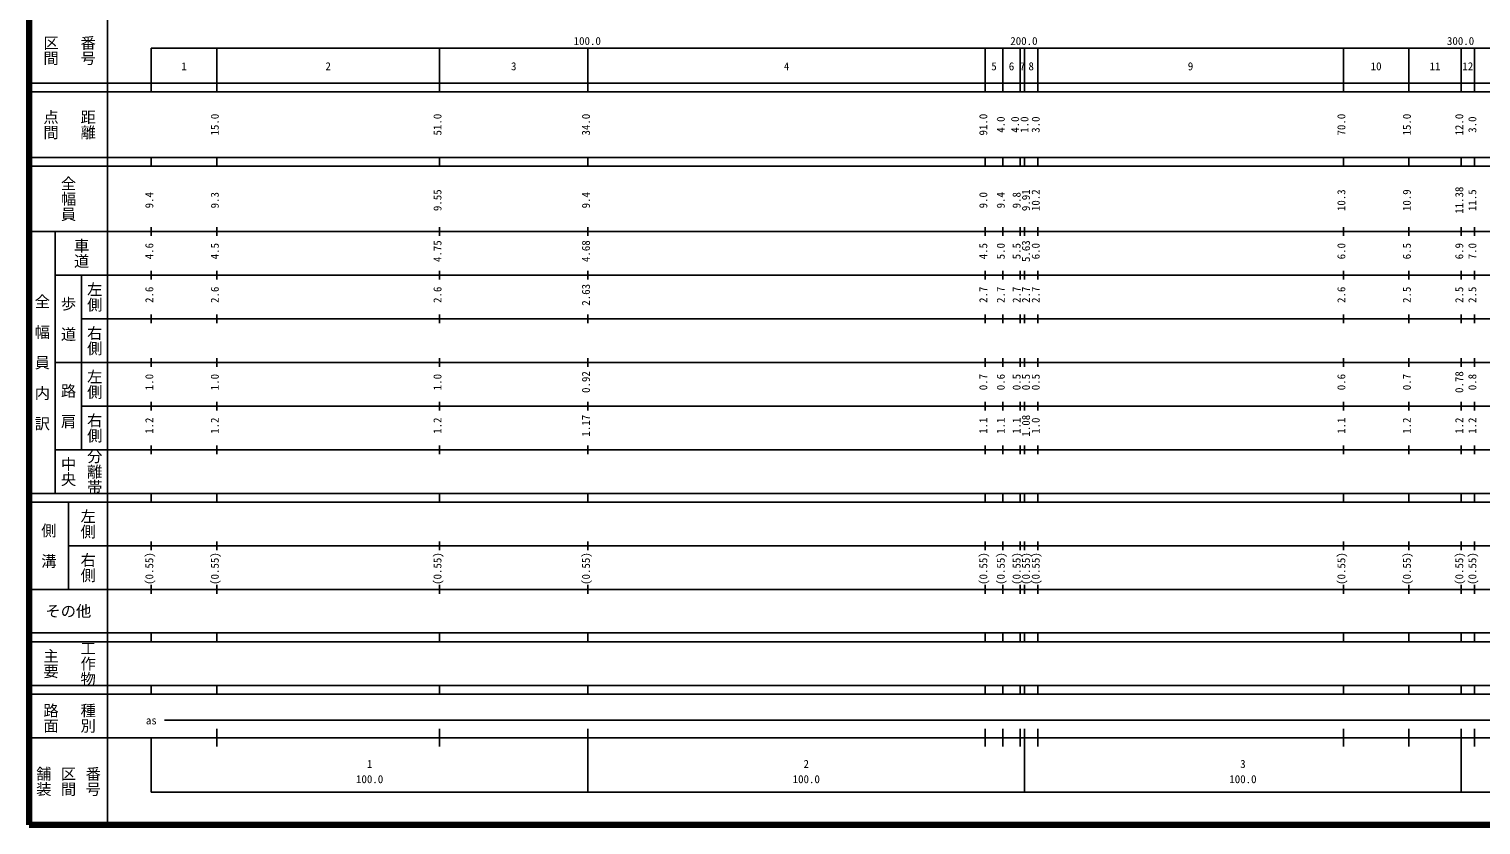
# Model space of a CAD drawing. Units: millimetres on the paper, enlarged 1000 times. Extents: x 40000 to 680000, y 20000 to 380000.
# Drawn here: x 40000 to 372514, y 20000 to 202409 of the extents above; entities that cross this region are included whole.
import ezdxf
from ezdxf.enums import TextEntityAlignment as Align

# ---------------------------------------------------------------- set-up
doc = ezdxf.new("R2010")
doc.units = ezdxf.units.MM
doc.header["$LTSCALE"] = 1000
doc.layers.add('M-TTL', color=2, linetype='Continuous', lineweight=140)
doc.layers.add('M-TTL-BAND', color=7, linetype='Continuous', lineweight=25)
doc.styles.add('@ＭＳ ゴシック', font='')
doc.styles.add('ＭＳ ゴシック', font='')
doc.styles.get('@ＭＳ ゴシック').set_extended_font_data('@MS Gothic')
doc.styles.get('ＭＳ ゴシック').set_extended_font_data('MS Gothic')

msp = doc.modelspace()

# ---------------------------------------------------------------- linework, layer by layer
at = {"layer": 'M-TTL'}
for p, q in [((40000, 380000), (40000, 20000)), ((40000, 20000), (680000, 20000))]:
    msp.add_line(p, q, dxfattribs=at)
at = {"layer": 'M-TTL-BAND'}
for p, q in [((58000, 370000), (58000, 20000)), ((68000, 198000), (579000, 198000)), ((68000, 198000), (68000, 188000)), ((83000, 188000), (83000, 198000)), ((134000, 188000), (134000, 198000)), ((168000, 188000), (168000, 198000)), ((259000, 188000), (259000, 198000)), ((263000, 188000), (263000, 198000)), ((267000, 188000), (267000, 198000)), ((268000, 188000), (268000, 198000)), ((271000, 188000), (271000, 198000)), ((341000, 188000), (341000, 198000)), ((356000, 188000), (356000, 198000)), ((368000, 188000), (368000, 198000)), ((371000, 188000), (371000, 198000)), ((40000, 190000), (579000, 190000)), ((40000, 188000), (579000, 188000)), ((40000, 173000), (579000, 173000)), ((68000, 171000), (68000, 173000)), ((83000, 171000), (83000, 173000)), ((134000, 171000), (134000, 173000)), ((168000, 171000), (168000, 173000)), ((259000, 171000), (259000, 173000)), ((263000, 171000), (263000, 173000)), ((267000, 171000), (267000, 173000)), ((268000, 171000), (268000, 173000)), ((271000, 171000), (271000, 173000)), ((341000, 171000), (341000, 173000)), ((356000, 171000), (356000, 173000)), ((368000, 171000), (368000, 173000)), ((371000, 171000), (371000, 173000)), ((40000, 171000), (579000, 171000)), ((68000, 155000), (68000, 157000)), ((83000, 155000), (83000, 157000)), ((134000, 155000), (134000, 157000)), ((168000, 155000), (168000, 157000)), ((259000, 155000), (259000, 157000)), ((263000, 155000), (263000, 157000)), ((267000, 155000), (267000, 157000)), ((268000, 155000), (268000, 157000)), ((271000, 155000), (271000, 157000)), ((341000, 155000), (341000, 157000)), ((356000, 155000), (356000, 157000)), ((368000, 155000), (368000, 157000)), ((371000, 155000), (371000, 157000)), ((40000, 156000), (579000, 156000)), ((46000, 96000), (46000, 156000)), ((68000, 145000), (68000, 147000)), ((83000, 145000), (83000, 147000)), ((134000, 145000), (134000, 147000)), ((168000, 145000), (168000, 147000)), ((259000, 145000), (259000, 147000)), ((263000, 145000), (263000, 147000)), ((267000, 145000), (267000, 147000)), ((268000, 145000), (268000, 147000)), ((271000, 145000), (271000, 147000)), ((341000, 145000), (341000, 147000)), ((356000, 145000), (356000, 147000)), ((368000, 145000), (368000, 147000)), ((371000, 145000), (371000, 147000)), ((46000, 146000), (579000, 146000)), ((52000, 146000), (52000, 106000)), ((68000, 135000), (68000, 137000)), ((83000, 135000), (83000, 137000)), ((134000, 135000), (134000, 137000)), ((168000, 135000), (168000, 137000)), ((259000, 135000), (259000, 137000)), ((263000, 135000), (263000, 137000)), ((267000, 135000), (267000, 137000)), ((268000, 135000), (268000, 137000)), ((271000, 135000), (271000, 137000)), ((341000, 135000), (341000, 137000)), ((356000, 135000), (356000, 137000)), ((368000, 135000), (368000, 137000)), ((371000, 135000), (371000, 137000)), ((52000, 136000), (579000, 136000)), ((68000, 125000), (68000, 127000)), ((83000, 125000), (83000, 127000)), ((134000, 125000), (134000, 127000)), ((168000, 125000), (168000, 127000)), ((259000, 125000), (259000, 127000)), ((263000, 125000), (263000, 127000)), ((267000, 125000), (267000, 127000)), ((268000, 125000), (268000, 127000)), ((271000, 125000), (271000, 127000)), ((341000, 125000), (341000, 127000)), ((356000, 125000), (356000, 127000)), ((368000, 125000), (368000, 127000)), ((371000, 125000), (371000, 127000)), ((46000, 126000), (579000, 126000)), ((68000, 115000), (68000, 117000)), ((83000, 115000), (83000, 117000)), ((134000, 115000), (134000, 117000)), ((168000, 115000), (168000, 117000)), ((259000, 115000), (259000, 117000)), ((263000, 115000), (263000, 117000)), ((267000, 115000), (267000, 117000)), ((268000, 115000), (268000, 117000)), ((271000, 115000), (271000, 117000)), ((341000, 115000), (341000, 117000)), ((356000, 115000), (356000, 117000)), ((368000, 115000), (368000, 117000)), ((371000, 115000), (371000, 117000)), ((52000, 116000), (579000, 116000)), ((68000, 105000), (68000, 107000)), ((83000, 105000), (83000, 107000)), ((134000, 105000), (134000, 107000)), ((168000, 105000), (168000, 107000)), ((259000, 105000), (259000, 107000)), ((263000, 105000), (263000, 107000)), ((267000, 105000), (267000, 107000)), ((268000, 105000), (268000, 107000)), ((271000, 105000), (271000, 107000)), ((341000, 105000), (341000, 107000)), ((356000, 105000), (356000, 107000)), ((368000, 105000), (368000, 107000)), ((371000, 105000), (371000, 107000)), ((46000, 106000), (579000, 106000)), ((40000, 96000), (579000, 96000)), ((40000, 94000), (579000, 94000)), ((49000, 94000), (49000, 74000)), ((68000, 94000), (68000, 96000)), ((83000, 94000), (83000, 96000)), ((134000, 94000), (134000, 96000)), ((168000, 94000), (168000, 96000)), ((259000, 94000), (259000, 96000)), ((263000, 94000), (263000, 96000)), ((267000, 94000), (267000, 96000)), ((268000, 94000), (268000, 96000)), ((271000, 94000), (271000, 96000)), ((341000, 94000), (341000, 96000)), ((356000, 94000), (356000, 96000)), ((368000, 94000), (368000, 96000)), ((371000, 94000), (371000, 96000)), ((49000, 84000), (579000, 84000)), ((68000, 83000), (68000, 85000)), ((83000, 83000), (83000, 85000)), ((134000, 83000), (134000, 85000)), ((168000, 83000), (168000, 85000)), ((259000, 83000), (259000, 85000)), ((263000, 83000), (263000, 85000)), ((267000, 83000), (267000, 85000)), ((268000, 83000), (268000, 85000)), ((271000, 83000), (271000, 85000)), ((341000, 83000), (341000, 85000)), ((356000, 83000), (356000, 85000)), ((368000, 83000), (368000, 85000)), ((371000, 83000), (371000, 85000)), ((40000, 74000), (579000, 74000)), ((68000, 73000), (68000, 75000)), ((83000, 73000), (83000, 75000)), ((134000, 73000), (134000, 75000)), ((168000, 73000), (168000, 75000)), ((259000, 73000), (259000, 75000)), ((263000, 73000), (263000, 75000)), ((267000, 73000), (267000, 75000)), ((268000, 73000), (268000, 75000)), ((271000, 73000), (271000, 75000)), ((341000, 73000), (341000, 75000)), ((356000, 73000), (356000, 75000)), ((368000, 73000), (368000, 75000)), ((371000, 73000), (371000, 75000)), ((40000, 64000), (579000, 64000)), ((68000, 62000), (68000, 64000)), ((83000, 62000), (83000, 64000)), ((134000, 62000), (134000, 64000)), ((168000, 62000), (168000, 64000)), ((259000, 62000), (259000, 64000)), ((263000, 62000), (263000, 64000)), ((267000, 62000), (267000, 64000)), ((268000, 62000), (268000, 64000)), ((271000, 62000), (271000, 64000)), ((341000, 62000), (341000, 64000)), ((356000, 62000), (356000, 64000)), ((368000, 62000), (368000, 64000)), ((371000, 62000), (371000, 64000)), ((40000, 62000), (579000, 62000)), ((40000, 52000), (579000, 52000)), ((40000, 50000), (579000, 50000)), ((68000, 50000), (68000, 52000)), ((83000, 50000), (83000, 52000)), ((134000, 50000), (134000, 52000)), ((168000, 50000), (168000, 52000)), ((259000, 50000), (259000, 52000)), ((263000, 50000), (263000, 52000)), ((267000, 50000), (267000, 52000)), ((268000, 50000), (268000, 52000)), ((271000, 50000), (271000, 52000)), ((341000, 50000), (341000, 52000)), ((356000, 50000), (356000, 52000)), ((368000, 50000), (368000, 52000)), ((371000, 50000), (371000, 52000)), ((71000, 44000), (565000, 44000)), ((40000, 40000), (579000, 40000)), ((68000, 40000), (68000, 27500)), ((83000, 38000), (83000, 42000)), ((134000, 38000), (134000, 42000)), ((168000, 27500), (168000, 42000)), ((259000, 38000), (259000, 42000)), ((263000, 38000), (263000, 42000)), ((267000, 38000), (267000, 42000)), ((268000, 27500), (268000, 42000)), ((271000, 38000), (271000, 42000)), ((341000, 38000), (341000, 42000)), ((356000, 38000), (356000, 42000)), ((368000, 27500), (368000, 42000)), ((371000, 38000), (371000, 42000)), ((68000, 27500), (579000, 27500))]:
    msp.add_line(p, q, dxfattribs=at)

# ---------------------------------------------------------------- texts
at = {"layer": 'M-TTL-BAND', "style": '@ＭＳ ゴシック'}
for s, p in [('区間', (45000, 197500)), ('番号', (53500, 197500)), ('点間', (45000, 180500)), ('距離', (53500, 180500)), ('全幅員', (49000, 163500)), ('車道', (52000, 151000)), ('左側', (55000, 141000)), ('全\u3000幅\u3000員\u3000内\u3000訳', (43000, 126000)), ('歩\u3000道', (49000, 136000)), ('右側', (55000, 131000)), ('左側', (55000, 121000)), ('路\u3000肩', (49000, 116000)), ('右側', (55000, 111000)), ('中央', (49000, 101000)), ('分離帯', (55000, 101000)), ('左側', (53500, 89000)), ('側\u3000溝', (44500, 84000)), ('右側', (53500, 79000)), ('主要', (45000, 57000)), ('工作物', (53500, 57000)), ('路面', (45000, 44500)), ('種別', (53500, 44500)), ('舗装', (43333, 30000)), ('番号', (54667, 30000)), ('区間', (49000, 30000))]:
    msp.add_text(s, height=2566, rotation=270, dxfattribs=at).set_placement(p, align=Align.MIDDLE_CENTER)
at = {"layer": 'M-TTL-BAND', "style": 'ＭＳ ゴシック'}
for s, p in [('100.0', (167844, 198195)), ('200.0', (267844, 198195)), ('300.0', (367844, 198195)), ('1', (75500, 192405)), ('2', (108500, 192405)), ('3', (151000, 192405)), ('4', (213500, 192405)), ('5', (261000, 192405)), ('6', (265000, 192405)), ('7', (267500, 192405)), ('8', (269500, 192405)), ('9', (306000, 192405)), ('10', (348500, 192405)), ('11', (362000, 192405)), ('12', (369500, 192405)), ('as', (68000, 42500)), ('1', (118000, 32523)), ('2', (218000, 32523)), ('3', (318000, 32523)), ('100.0', (118000, 29033)), ('100.0', (218000, 29033)), ('100.0', (318000, 29033))]:
    msp.add_text(s, height=1833, dxfattribs=at).set_placement(p, align=Align.BOTTOM_CENTER)
for s, p in [('15.0', (84000, 180500)), ('51.0', (135000, 180500)), ('34.0', (169000, 180500)), ('91.0', (260000, 180500)), ('4.0', (264000, 180500)), ('4.0', (267281, 180500)), ('1.0', (269427, 180500)), ('3.0', (272000, 180500)), ('70.0', (342000, 180500)), ('15.0', (357000, 180500)), ('12.0', (369000, 180500)), ('3.0', (372000, 180500)), ('9.4', (69000, 163174)), ('9.3', (84000, 163174)), ('9.55', (135000, 163174)), ('9.4', (169000, 163174)), ('9.0', (260000, 163174)), ('9.4', (264000, 163174)), ('9.8', (267625, 163174)), ('9.91', (269771, 163174)), ('10.2', (272000, 163174)), ('10.3', (342000, 163174)), ('10.9', (357000, 163174)), ('11.38', (369000, 163174)), ('11.5', (372000, 163174)), ('4.6', (69000, 151500)), ('4.5', (84000, 151500)), ('4.75', (135000, 151500)), ('4.68', (169000, 151500)), ('4.5', (260000, 151500)), ('5.0', (264000, 151500)), ('5.5', (267625, 151500)), ('5.63', (269771, 151500)), ('6.0', (272000, 151500)), ('6.0', (342000, 151500)), ('6.5', (357000, 151500)), ('6.9', (369000, 151500)), ('7.0', (372000, 151500)), ('2.6', (69000, 141500)), ('2.6', (84000, 141500)), ('2.6', (135000, 141500)), ('2.63', (169000, 141500)), ('2.7', (260000, 141500)), ('2.7', (264000, 141500)), ('2.7', (267625, 141500)), ('2.7', (269771, 141500)), ('2.7', (272000, 141500)), ('2.6', (342000, 141500)), ('2.5', (357000, 141500)), ('2.5', (369000, 141500)), ('2.5', (372000, 141500)), ('1.0', (69000, 121500)), ('1.0', (84000, 121500)), ('1.0', (135000, 121500)), ('0.92', (169000, 121500)), ('0.7', (260000, 121500)), ('0.6', (264000, 121500)), ('0.5', (267625, 121500)), ('0.5', (269771, 121500)), ('0.5', (272000, 121500)), ('0.6', (342000, 121500)), ('0.7', (357000, 121500)), ('0.78', (369000, 121500)), ('0.8', (372000, 121500)), ('1.2', (69000, 111500)), ('1.2', (84000, 111500)), ('1.2', (135000, 111500)), ('1.17', (169000, 111500)), ('1.1', (260000, 111500)), ('1.1', (264000, 111500)), ('1.1', (267625, 111500)), ('1.08', (269771, 111500)), ('1.0', (272000, 111500)), ('1.1', (342000, 111500)), ('1.2', (357000, 111500)), ('1.2', (369000, 111500)), ('1.2', (372000, 111500)), ('(0.55)', (69000, 78764)), ('(0.55)', (84000, 78764)), ('(0.55)', (135000, 78764)), ('(0.55)', (169000, 78764)), ('(0.55)', (260000, 78764)), ('(0.55)', (264000, 78764)), ('(0.55)', (267625, 78764)), ('(0.55)', (269771, 78764)), ('(0.55)', (272000, 78764)), ('(0.55)', (342000, 78764)), ('(0.55)', (357000, 78764)), ('(0.55)', (369000, 78764)), ('(0.55)', (372000, 78764))]:
    msp.add_text(s, height=1833, rotation=90, dxfattribs=at).set_placement(p, align=Align.BOTTOM_CENTER)
msp.add_text('その他', height=2566, dxfattribs=at).set_placement((49000, 69000), align=Align.MIDDLE_CENTER)

doc.saveas('drawing.dxf')
